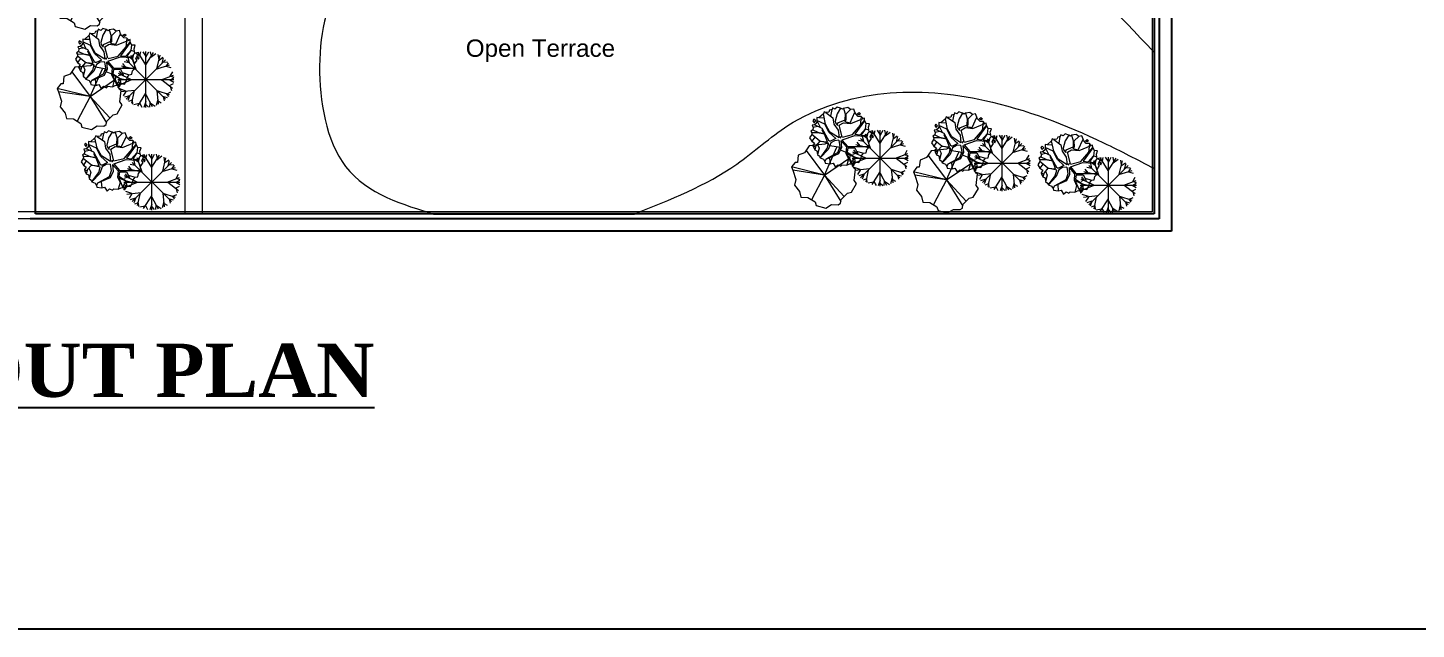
# Model space of a CAD drawing. Header units: inches. Extents: x -12 to 20935469, y -1604 to 24729220.
# Drawn here: x 20824777 to 20825579, y 24655668 to 24656015 of the extents above; entities that cross this region are included whole.
import ezdxf

# ---------------------------------------------------------------- set-up
doc = ezdxf.new("R2010")
doc.units = ezdxf.units.IN
doc.header["$LTSCALE"] = 0.03
doc.header["$MEASUREMENT"] = 0
for name, color, linetype, lineweight in [('hatch-1', 253, 'Continuous', 5), ('ILLUSTR-TREE', 74, 'Continuous', 0), ('wind.', 150, 'Continuous', 20)]:
    doc.layers.add(name, color=color, linetype=linetype, lineweight=lineweight)
doc.layers.add('TEXT', color=7, linetype='Continuous')
doc.styles.add('2', font='swisscl.ttf')
doc.styles.add('ATTR', font='romans.shx', dxfattribs={"width": 0.8, "height": 0.7})
doc.styles.get("Standard").update_dxf_attribs({"font": 'timesbd.ttf'})

# ---------------------------------------------------------------- blocks, each defined once
blk = doc.blocks.new('TREE_018')
at = {"layer": 'ILLUSTR-TREE'}
for p, q in [((-11106, 14107.7), (-11119.7, 14087.4)), ((-11115.1, 14094.2), (-11061.1, 14022.2)), ((-11060.6, 14112.1), (-11106, 14107.7)), ((-11061.1, 14022.2), (-11025.1, 14103.2)), ((-11053.7, 14115.6), (-11060.6, 14112.1)), ((-11046.1, 14107.7), (-11053.7, 14115.6)), ((-11014.5, 14102.4), (-11046.1, 14107.7)), ((-11014.5, 14094.4), (-11014.5, 14102.4)), ((-10985.6, 14083), (-11014.5, 14094.4)), ((-11147.2, 14059.2), (-11157.5, 14046)), ((-11140.4, 14059.2), (-11147.2, 14059.2)), ((-11138.3, 14080.3), (-11140.4, 14059.2)), ((-11119.7, 14087.4), (-11138.3, 14080.3)), ((-11061.1, 14022.2), (-10987.7, 14072.4)), ((-10987, 14070.6), (-10985.6, 14083)), ((-10975.3, 14042.4), (-10987, 14070.6)), ((-11061.1, 14022.2), (-11157.5, 14046)), ((-11157.5, 14046), (-11153.4, 14036.3)), ((-11061.1, 14022.2), (-11153.4, 14036.3)), ((-11153.4, 14036.3), (-11144.5, 14008.9)), ((-11144.5, 14008.9), (-11148.6, 13992.2)), ((-11061.1, 14022.2), (-11099.1, 13950.3)), ((-11061.1, 14022.2), (-11003.8, 13960)), ((-11061.1, 14022.2), (-11013.8, 13945.4)), ((-10970.5, 14039.8), (-10975.3, 14042.4)), ((-10974.6, 14006.3), (-10970.5, 14039.8)), ((-11148.6, 13992.2), (-11134.2, 13973.7)), ((-11134.2, 13973.7), (-11130, 13957.8)), ((-11013.1, 13950.7), (-10994.6, 13969.2)), ((-10994.6, 13969.2), (-10982.9, 13971.9)), ((-10982.9, 13971.9), (-10967.7, 13997.5)), ((-10967.7, 13997.5), (-10974.6, 14006.3)), ((-11130, 13957.8), (-11109.4, 13956.9)), ((-11109.4, 13956.9), (-11088.8, 13943.7)), ((-11088.8, 13943.7), (-11085.3, 13933.1)), ((-11085.3, 13933.1), (-11057.8, 13926)), ((-11057.8, 13926), (-11040.6, 13936.6)), ((-11040.6, 13936.6), (-11021.4, 13935.7)), ((-11021.4, 13935.7), (-11014.5, 13940.2)), ((-11014.5, 13940.2), (-11013.1, 13950.7))]:
    blk.add_line(p, q, dxfattribs=at)
at = {"layer": 'ILLUSTR-TREE', "style": 'ATTR', "width": 0.8, "flags": 9}
blk.add_attdef('ESTCODE', (-11061.1, 14022.2), '', height=1.05, dxfattribs=at)
blk = doc.blocks.new('TREE_009')
at = {"layer": 'ILLUSTR-TREE'}
for p, q in [((-12222.4, 13880.3), (-12222.4, 13870.7)), ((-12216.4, 13879.1), (-12222.4, 13880.3)), ((-12202.6, 13891.8), (-12216.4, 13879.1)), ((-12199.9, 13878.4), (-12216.4, 13879.1)), ((-12200.4, 13897.9), (-12202.6, 13891.8)), ((-12196, 13860.1), (-12202.6, 13891.8)), ((-12195.5, 13896.1), (-12200.4, 13897.9)), ((-12185.9, 13897), (-12195.5, 13896.1)), ((-12195.5, 13896.1), (-12173.5, 13879.8)), ((-12183.2, 13903.2), (-12185.9, 13897)), ((-12175.7, 13905.2), (-12183.2, 13903.2)), ((-12179.5, 13884.1), (-12175.7, 13905.2)), ((-12174.2, 13910.3), (-12175.7, 13905.2)), ((-12166.7, 13906.7), (-12174.2, 13910.3)), ((-12173.5, 13879.8), (-12170.2, 13860.1)), ((-12160.5, 13912.9), (-12166.7, 13906.7)), ((-12160.3, 13891.8), (-12166.3, 13869.3)), ((-12149.3, 13909.5), (-12160.5, 13912.9)), ((-12149.3, 13909.5), (-12160.3, 13891.8)), ((-12144, 13905.9), (-12149.3, 13909.5)), ((-12140.5, 13908.8), (-12144, 13905.9)), ((-12126.8, 13911.1), (-12140.5, 13908.8)), ((-12140.5, 13908.8), (-12134.4, 13889)), ((-12135, 13873.5), (-12134.4, 13890.4)), ((-12133.3, 13891.1), (-12132.7, 13872.8)), ((-12132.1, 13891.3), (-12118.3, 13904.7)), ((-12118.3, 13904.7), (-12126.8, 13911.1)), ((-12120.1, 13864.3), (-12105.2, 13896.8)), ((-12108.9, 13906.7), (-12118.3, 13904.7)), ((-12105.2, 13896.8), (-12108.9, 13906.7)), ((-12102.7, 13891.7), (-12105.2, 13896.8)), ((-12095.1, 13883.8), (-12102.7, 13891.7)), ((-12097.9, 13891.8), (-12092.4, 13895.4)), ((-12093, 13888.3), (-12097.9, 13891.8)), ((-12085.4, 13883.4), (-12095.1, 13883.8)), ((-12088, 13891.8), (-12093, 13888.3)), ((-12092.4, 13895.4), (-12088, 13891.8)), ((-12085.4, 13883.4), (-12088.7, 13855.2)), ((-12079.9, 13877), (-12085.4, 13883.4)), ((-12235.6, 13841.8), (-12241.6, 13838)), ((-12241.6, 13838), (-12238.4, 13832.6)), ((-12230.1, 13857.3), (-12237.5, 13856.5)), ((-12237.5, 13856.5), (-12234, 13849.5)), ((-12234, 13849.5), (-12235.6, 13841.8)), ((-12235.6, 13841.8), (-12220.2, 13834.7)), ((-12232, 13875), (-12235.4, 13870.6)), ((-12235.4, 13870.6), (-12231.3, 13864.4)), ((-12220.8, 13852.3), (-12234, 13849.5)), ((-12226.5, 13869.7), (-12232, 13875)), ((-12231.3, 13864.4), (-12226.5, 13869.7)), ((-12223.7, 13862.7), (-12230.1, 13857.3)), ((-12206.5, 13846.7), (-12230.1, 13857.3)), ((-12222.4, 13870.7), (-12223.7, 13862.7)), ((-12197.7, 13860.1), (-12222.4, 13871.4)), ((-12222.4, 13870.7), (-12212.5, 13850.2)), ((-12185, 13807.2), (-12206.5, 13846.7)), ((-12202.1, 13833.3), (-12206.5, 13842.5)), ((-12184.5, 13834), (-12197.7, 13860.1)), ((-12182.3, 13835.4), (-12196, 13860.1)), ((-12170.2, 13860.1), (-12157, 13841.1)), ((-12166.3, 13869.3), (-12165.2, 13863.6)), ((-12165.2, 13863.6), (-12158.6, 13855.2)), ((-12158.6, 13855.2), (-12157.5, 13863.6)), ((-12157.5, 13863.6), (-12135.5, 13873.5)), ((-12157, 13841.1), (-12154.2, 13818.5)), ((-12153.7, 13856.6), (-12140.5, 13864.3)), ((-12144.3, 13820.6), (-12153.7, 13856.6)), ((-12140.5, 13864.3), (-12117.3, 13861.5)), ((-12132.7, 13872.8), (-12137.2, 13867.9)), ((-12136.6, 13867.9), (-12120.1, 13864.3)), ((-12117.3, 13861.5), (-12079.9, 13877)), ((-12112.4, 13827.6), (-12075, 13870.7)), ((-12075, 13870), (-12105.2, 13828.4)), ((-12089.3, 13826.9), (-12072.8, 13845.3)), ((-12072.8, 13845.3), (-12085.4, 13826.9)), ((-12075.9, 13878.5), (-12079.9, 13877)), ((-12075, 13870.7), (-12075.9, 13878.5)), ((-12070, 13861.5), (-12075, 13870.7)), ((-12072.2, 13845.3), (-12070, 13861.5)), ((-12072.2, 13845.3), (-12062.3, 13841.8)), ((-12071.1, 13824.8), (-12061.2, 13836.1)), ((-12060.1, 13860.9), (-12070, 13861.5)), ((-12063.5, 13850.3), (-12060.1, 13860.9)), ((-12062.3, 13841.8), (-12063.5, 13850.3)), ((-12061.2, 13836.1), (-12062.3, 13841.8)), ((-12049.1, 13838.8), (-12061.2, 13836.1)), ((-12058, 13820.3), (-12049.1, 13838.8)), ((-12238.9, 13827.6), (-12245.1, 13817.7)), ((-12245.1, 13817.7), (-12238.4, 13807.2)), ((-12238.4, 13832.6), (-12238.9, 13827.6)), ((-12213.6, 13807.2), (-12238.9, 13827.6)), ((-12221.3, 13833.3), (-12238.4, 13832.6)), ((-12229.6, 13819.9), (-12238.4, 13807.2)), ((-12238.4, 13807.2), (-12229.9, 13800.9)), ((-12229.9, 13800.9), (-12235.1, 13793.1)), ((-12227.4, 13788.9), (-12235.1, 13793.1)), ((-12235.1, 13793.1), (-12232.7, 13786.8)), ((-12225.7, 13793.1), (-12229.6, 13780.4)), ((-12213.6, 13807.2), (-12225.7, 13793.1)), ((-12198.8, 13828.4), (-12221.3, 13833.3)), ((-12221.3, 13797.3), (-12215.8, 13785.3)), ((-12220.2, 13834.7), (-12201.5, 13831.2)), ((-12186.7, 13800.8), (-12213.6, 13807.2)), ((-12213.1, 13807.2), (-12190, 13805.1)), ((-12201.5, 13831.2), (-12202.1, 13833.3)), ((-12190, 13805.1), (-12198.8, 13828.4)), ((-12191.1, 13783.2), (-12186.7, 13800.8)), ((-12180.1, 13801.6), (-12187.8, 13781.1)), ((-12180.6, 13807.2), (-12185, 13807.2)), ((-12164.1, 13815.7), (-12184.5, 13834)), ((-12154.2, 13817.8), (-12182.3, 13835.4)), ((-12164.1, 13815), (-12180.6, 13807.2)), ((-12168.5, 13808.6), (-12180.1, 13801.6)), ((-12155.3, 13810), (-12168.5, 13808.6)), ((-12155.3, 13810), (-12152, 13789.6)), ((-12150.4, 13819.9), (-12150.9, 13817.8)), ((-12150.9, 13817.8), (-12148.7, 13818.5)), ((-12147.6, 13820.6), (-12150.4, 13819.9)), ((-12148.7, 13818.5), (-12147.6, 13820.6)), ((-12148.2, 13809.3), (-12131.1, 13789.6)), ((-12148.2, 13808.6), (-12146.5, 13787.4)), ((-12144.3, 13811.4), (-12105.8, 13824.8)), ((-12144.3, 13810.7), (-12127.2, 13790.3)), ((-12143.8, 13819.9), (-12112.4, 13827.6)), ((-12105.8, 13824.8), (-12070.6, 13822.7)), ((-12105.2, 13828.4), (-12089.3, 13826.9)), ((-12085.4, 13826.2), (-12071.1, 13824.8)), ((-12070.6, 13822.7), (-12061.8, 13803)), ((-12064.5, 13790.3), (-12061.4, 13796.5)), ((-12061.8, 13803), (-12053.9, 13815)), ((-12061.4, 13796.5), (-12061.8, 13803)), ((-12053.9, 13815), (-12058, 13820.3)), ((-12051.8, 13826.5), (-12053.9, 13822.1)), ((-12053.9, 13822.1), (-12049.7, 13817.7)), ((-12047.7, 13822.1), (-12051.8, 13826.5)), ((-12049.7, 13817.7), (-12047.7, 13822.1)), ((-12232.7, 13786.8), (-12229.6, 13780.4)), ((-12229.6, 13780.4), (-12222.4, 13777.1)), ((-12222.4, 13777.1), (-12220.8, 13765.6)), ((-12215.8, 13785.3), (-12220.8, 13765.6)), ((-12220.8, 13765.6), (-12214.8, 13760.4)), ((-12214.8, 13760.4), (-12212.5, 13755.7)), ((-12212.5, 13755), (-12191.6, 13783.2)), ((-12187.8, 13781.1), (-12212.5, 13755.7)), ((-12212.5, 13755.7), (-12202.4, 13751.6)), ((-12202.4, 13751.6), (-12197.7, 13744.4)), ((-12194.9, 13750.8), (-12197.7, 13744.4)), ((-12158.6, 13771.2), (-12194.9, 13751.5)), ((-12155.9, 13767.7), (-12194.9, 13750.8)), ((-12183.4, 13755), (-12181.7, 13736.7)), ((-12152, 13789.6), (-12158.6, 13771.2)), ((-12146.5, 13787.4), (-12155.9, 13767.7)), ((-12131.1, 13789.6), (-12132.7, 13769.8)), ((-12132.7, 13769.8), (-12125, 13752.9)), ((-12125, 13752.9), (-12130.5, 13732.4)), ((-12130, 13769.8), (-12116.2, 13737.4)), ((-12129.4, 13769.1), (-12106.3, 13757.1)), ((-12126.7, 13786), (-12128.9, 13772.6)), ((-12128.9, 13772.6), (-12106.3, 13758.5)), ((-12127.2, 13790.3), (-12064.5, 13790.3)), ((-12126.7, 13786), (-12105.2, 13786.7)), ((-12106.3, 13758.5), (-12086, 13753.6)), ((-12106.3, 13757.1), (-12105.2, 13742.3)), ((-12105.2, 13786.7), (-12095.9, 13768.4)), ((-12099.7, 13776.2), (-12078.3, 13769.8)), ((-12093.1, 13741), (-12086, 13753.6)), ((-12086, 13753.6), (-12084.8, 13761.3)), ((-12084.8, 13761.3), (-12078.3, 13769.8)), ((-12078.3, 13769.8), (-12070.4, 13771)), ((-12070.4, 13771), (-12068.3, 13781.5)), ((-12068.3, 13781.5), (-12063.5, 13786.8)), ((-12063.5, 13786.8), (-12064.5, 13790.3)), ((-12197.7, 13744.4), (-12196.9, 13739.2)), ((-12196.9, 13739.2), (-12181.7, 13736.7)), ((-12181.7, 13736.7), (-12172.8, 13739.2)), ((-12172.8, 13739.2), (-12165.3, 13726.9)), ((-12165.3, 13726.9), (-12157.7, 13733.9)), ((-12157.7, 13733.9), (-12148.8, 13729.5)), ((-12148.8, 13729.5), (-12144.6, 13733.9)), ((-12144.6, 13733.9), (-12130.5, 13732.4)), ((-12130.5, 13732.4), (-12122, 13736.6)), ((-12122, 13736.6), (-12116.2, 13737.4)), ((-12116.2, 13737.4), (-12112.3, 13748)), ((-12108.3, 13740.7), (-12113.8, 13737.2)), ((-12113.8, 13737.2), (-12113.2, 13730.1)), ((-12113.2, 13730.1), (-12107.7, 13734.4)), ((-12112.3, 13748), (-12105.2, 13742.3)), ((-12107.7, 13734.4), (-12108.3, 13740.7)), ((-12105.2, 13742.3), (-12093.1, 13741))]:
    blk.add_line(p, q, dxfattribs=at)
at = {"layer": 'ILLUSTR-TREE', "style": 'ATTR', "width": 0.8, "flags": 9}
blk.add_attdef('ESTCODE', (-12147.6, 13820.6), '', height=1.05, dxfattribs=at)
blk = doc.blocks.new('TREE_007')
at = {"layer": 'ILLUSTR-TREE'}
for p, q in [((-12503.3, 14067), (-12512.6, 14079)), ((-12492.3, 14081.1), (-12508.2, 14084.6)), ((-12375.6, 14090.8), (-12501.6, 13964.8)), ((-12501.6, 14090.8), (-12375.6, 13964.8)), ((-12491.7, 14081.1), (-12495, 14097.3)), ((-12480.7, 14091), (-12492.8, 14099.4)), ((-12469.7, 14059.9), (-12485.7, 14105.1)), ((-12481.3, 14091.7), (-12477.4, 14109.3)), ((-12456, 14102.3), (-12471.4, 14111.4)), ((-12438.9, 14074.7), (-12463.7, 14114.2)), ((-12457.6, 14104.4), (-12454.9, 14116.4)), ((-12438.3, 14103.7), (-12447.7, 14117.1)), ((-12438.6, 13937.8), (-12438.6, 14117.8)), ((-12438.3, 14100.1), (-12429.5, 14117.1)), ((-12438.3, 14075.5), (-12414.1, 14114.2)), ((-12420.7, 14103), (-12423.5, 14117.1)), ((-12422.9, 14099.4), (-12407, 14111.4)), ((-12403.7, 14062.8), (-12393.2, 14105.8)), ((-12396.5, 14092.4), (-12398.7, 14107.9)), ((-12396.5, 14090.3), (-12383.9, 14099.4)), ((-12386.6, 14080.4), (-12381.7, 14097.3)), ((-12382.8, 14083.2), (-12369, 14084.6)), ((-12372.9, 14071.2), (-12366.3, 14081.8)), ((-12516.5, 14043), (-12527.5, 14039.5)), ((-12485.1, 14027.5), (-12526.4, 14047.2)), ((-12513.7, 14041.6), (-12523.6, 14054.3)), ((-12504.9, 14067.7), (-12521.4, 14062.8)), ((-12470.8, 14059.9), (-12517, 14070.5)), ((-12405.3, 14061.3), (-12362.4, 14074.7)), ((-12389.4, 14027.5), (-12349.8, 14042.3)), ((-12374.5, 14070.5), (-12358.6, 14066.3)), ((-12360.2, 14038.8), (-12352.5, 14052.9)), ((-12358.6, 14038.8), (-12349.2, 14036)), ((-12528.6, 14027.8), (-12348.6, 14027.8)), ((-12516.5, 14027.5), (-12528, 14021.1)), ((-12518.1, 14026.8), (-12527.5, 14033.8)), ((-12485.1, 14026.8), (-12526.9, 14009.2)), ((-12515.9, 14014.1), (-12526.9, 14017.6)), ((-12520.3, 14012), (-12525.3, 14005.6)), ((-12502.7, 13990.8), (-12522.5, 13997.9)), ((-12473.6, 13992.9), (-12518.7, 13988)), ((-12403.1, 13992.2), (-12363.5, 13979.5)), ((-12403.1, 13992.2), (-12398.7, 13948.5)), ((-12387.7, 14027.5), (-12353.1, 14000.7)), ((-12363, 14008.4), (-12350.3, 14014.8)), ((-12361.9, 14027.5), (-12349.2, 14019.7)), ((-12360.2, 14027.5), (-12349.2, 14033.8)), ((-12360.2, 14006.3), (-12356.9, 13992.9)), ((-12502.7, 13989.4), (-12511.5, 13975.3)), ((-12491.2, 13976), (-12507.7, 13971.1)), ((-12491.2, 13974.6), (-12496.7, 13960.5)), ((-12482.9, 13961.2), (-12493.9, 13957)), ((-12477.4, 13988.7), (-12485.1, 13952)), ((-12482.4, 13961.2), (-12481.3, 13949.2)), ((-12460.4, 13950.6), (-12477.4, 13947.1)), ((-12439.4, 13983.8), (-12465.9, 13942.9)), ((-12459.3, 13952.7), (-12452.1, 13939.3)), ((-12438.9, 13957), (-12445.5, 13938.6)), ((-12438.9, 13979.5), (-12418.5, 13941.4)), ((-12438.3, 13947.8), (-12430.6, 13939.3)), ((-12425.7, 13953.4), (-12426.8, 13939.3)), ((-12424.6, 13953.4), (-12408.6, 13942.9)), ((-12400.4, 13964), (-12405.3, 13945)), ((-12399.3, 13959.1), (-12389.4, 13953.4)), ((-12385.5, 13974.6), (-12370.1, 13970.4)), ((-12383.3, 13972.5), (-12380, 13959.8)), ((-12374, 13983.1), (-12366.3, 13973.9)), ((-12370.7, 13982.3), (-12358.6, 13988))]:
    blk.add_line(p, q, dxfattribs=at)
at = {"layer": 'ILLUSTR-TREE', "style": 'ATTR', "width": 0.8, "flags": 9}
blk.add_attdef('ESTCODE', (-12438.6, 14027.8), '', height=1.05, dxfattribs=at)

msp = doc.modelspace()

# ---------------------------------------------------------------- linework, layer by layer
at = {"lineweight": 9}
for p, q in [((20824867.96, 24656508.23), (20824867.96, 24655907.75)), ((20824877.96, 24656508.23), (20824877.96, 24655907.75))]:
    msp.add_line(p, q, dxfattribs=at)
for p, q in [((20824781.87, 24655907.75), (20824781.87, 24656138.23)), ((20825427.34, 24656138.23), (20825427.34, 24655907.75)), ((20825430.34, 24656138.23), (20825430.34, 24655904.75)), ((20825437.34, 24656138.23), (20825437.34, 24655897.75)), ((20825437.34, 24656138.23), (20825437.34, 24655897.75)), ((20825430.34, 24655904.75), (20824778.87, 24655904.75)), ((20825427.34, 24655907.75), (20824781.87, 24655907.75)), ((20825011.61, 24655907.75), (20825127.6, 24655907.75)), ((20825437.34, 24655897.75), (20824753.87, 24655897.75)), ((20825437.34, 24655897.75), (20824753.87, 24655897.75))]:
    msp.add_line(p, q)
for points, knots in [([(20825139.37, 24656508.23), (20825119.8, 24656481.46), (20825087.74, 24656437.62), (20825021.06, 24656392.3), (20825019.51, 24656297.31), (20825063.73, 24656230.32), (20825105.44, 24656179.18), (20825090.14, 24656124.07), (20825077.4, 24656083.25), (20825117.46, 24656033.85), (20825162.36, 24656043.49), (20825224.52, 24656070.06), (20825296.72, 24656082.59), (20825373.55, 24656058.64), (20825406.71, 24656023.05), (20825427.34, 24656000.9)], [0, 0, 0, 0, 75.891033, 124.319994, 247.72063, 297.545911, 371.518985, 427.850137, 457.287964, 500.98856, 579.149679, 641.264129, 732.991685, 786.998884, 875.950909, 875.950909, 875.950909, 875.950909]), ([(20824960.81, 24656049.83), (20824950.64, 24656031.2), (20824941.6, 24655998.12), (20824953.58, 24655924.41), (20824994.84, 24655912.65), (20825011.61, 24655907.75)], [0, 0, 0, 0, 62.984287, 121.733713, 186.051714, 186.051714, 186.051714, 186.051714]), ([(20825127.6, 24655907.75), (20825148.16, 24655915.81), (20825180.33, 24655928.42), (20825220.13, 24655965.33), (20825271.34, 24655981.13), (20825335.12, 24655974.92), (20825386.61, 24655955.24), (20825417.71, 24655938.94), (20825427.34, 24655933.89)], [0, 0, 0, 0, 65.489206, 102.448805, 160.875111, 219.311309, 292.056223, 324.694627, 324.694627, 324.694627, 324.694627])]:
    msp.add_open_spline(points, degree=3, knots=knots, dxfattribs=at)
at = {"layer": 'Defpoints'}
msp.add_lwpolyline([(20823799.35, 24657249.12), (20826238.21, 24657249.12), (20826238.21, 24655667.82), (20823799.35, 24655667.82)], close=True, dxfattribs=at)
at = {"layer": 'hatch-1'}
msp.add_line((20825427.34, 24655907.75), (20824781.87, 24655907.75), dxfattribs=at)
at = {"layer": 'wind.'}
for p, q in [((20825426.34, 24656138.23), (20825426.34, 24655908.75)), ((20825430.34, 24656138.23), (20825430.34, 24655904.75)), ((20825430.34, 24655904.75), (20824760.87, 24655904.75)), ((20825426.34, 24655908.75), (20824764.87, 24655908.75))]:
    msp.add_line(p, q, dxfattribs=at)

# ---------------------------------------------------------------- block references
at = {"layer": 'ILLUSTR-TREE'}
for name, p, xscale, yscale, zscale in [('TREE_018', (20826998.83, 24653258.15), 0.1979188656470376, 0.1979188656470376, 0.1979188656470376), ('TREE_009', (20827088.22, 24653420.34), 0.1864712034882235, 0.1864712034882235, 0.1864712034882235), ('TREE_007', (20827082.49, 24653462.49), 0.1798363259808176, 0.1798363259808176, 0.1798363259808176), ('TREE_018', (20827002.65, 24653200.16), 0.1979188656470376, 0.1979188656470376, 0.1979188656470376), ('TREE_009', (20827511.97, 24653375), 0.1864712034882235, 0.1864712034882235, 0.1864712034882235), ('TREE_009', (20827582.34, 24653372.14), 0.1864712034882235, 0.1864712034882235, 0.1864712034882235), ('TREE_009', (20827091.63, 24653361.18), 0.1864712034882235, 0.1864712034882235, 0.1864712034882235), ('TREE_007', (20827506.25, 24653417.15), 0.1798363259808176, 0.1798363259808176, 0.1798363259808176), ('TREE_007', (20827576.62, 24653414.3), 0.1798363259808176, 0.1798363259808176, 0.1798363259808176), ('TREE_009', (20827643.62, 24653359.43), 0.1864712034882235, 0.1864712034882235, 0.1864712034882235), ('TREE_018', (20827426.4, 24653154.82), 0.1979188656470376, 0.1979188656470376, 0.1979188656470376), ('TREE_018', (20827496.77, 24653151.96), 0.1979188656470376, 0.1979188656470376, 0.1979188656470376), ('TREE_007', (20827085.91, 24653403.33), 0.1798363259808176, 0.1798363259808176, 0.1798363259808176), ('TREE_007', (20827637.9, 24653401.58), 0.1798363259808176, 0.1798363259808176, 0.1798363259808176)]:
    msp.add_blockref(name, p, dxfattribs=dict(at, xscale=xscale, yscale=yscale, zscale=zscale))

# ---------------------------------------------------------------- texts
at = {"insert": (20824101.82, 24655832.72, 0), "char_height": 30.7306, "width": 958.24, "attachment_point": 1, "line_spacing_factor": 0.947396}
msp.add_mtext('{\\LELECTRICAL FIXTURE LAYOUT PLAN \\P}3RD FLOOR PLAN', dxfattribs=at)
at = {"layer": 'TEXT', "color": 30, "lineweight": 5, "ltscale": 20, "insert": (20825073.25, 24656008.34), "char_height": 10, "attachment_point": 2, "style": '2'}
msp.add_mtext_dynamic_manual_height_columns('\\pxqc;{\\fArial|b0|i0|c0|p34;\\C0;Open Terrace  }', width=213.7251, gutter_width=0.5, heights=[0], dxfattribs=at)

doc.saveas('drawing.dxf')
